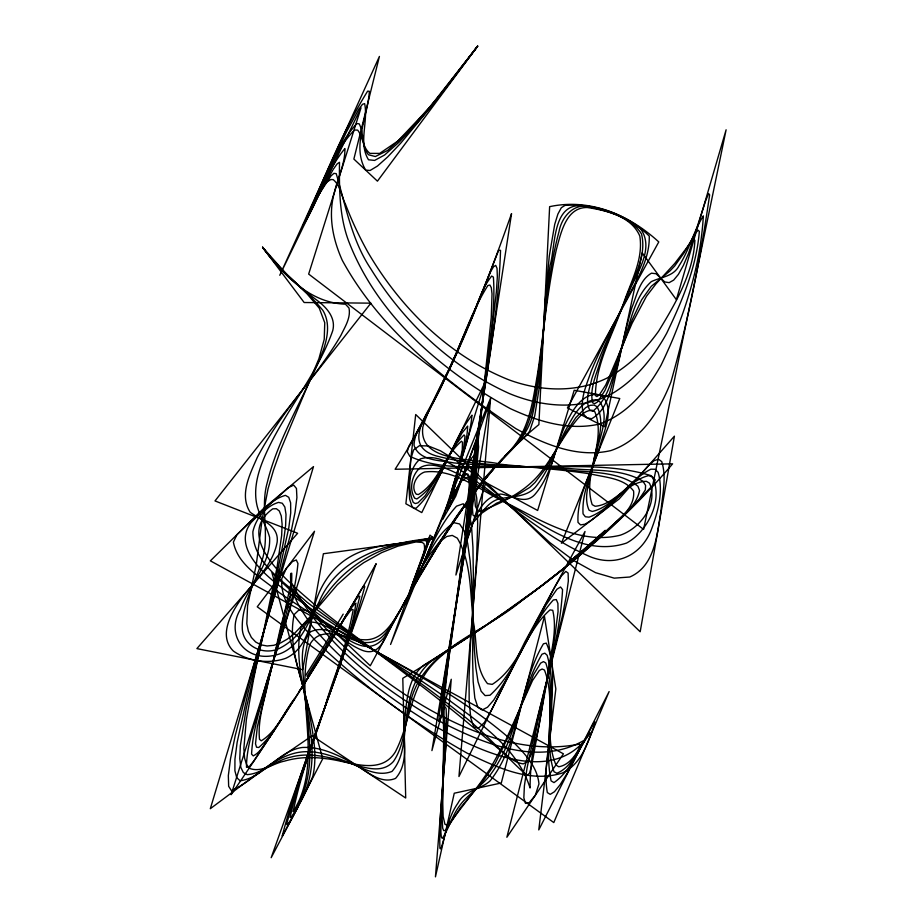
<?xml version="1.0" encoding="UTF-8"?>
<svg xmlns="http://www.w3.org/2000/svg" width="923" height="923" viewBox="0 0 923 923"><rect width="100%" height="100%" fill="white"/><g stroke="black" fill="none" stroke-linecap="round" stroke-linejoin="round"><path stroke-width="1.38" d="M472.322 316.151L490.632 271.685L493.493 266.805L495.697 265.374L497.036 268.362L497.335 276.704L496.424 291.31L490.967 338.972L471.711 483.248L468.653 515.403L468.942 522.464L470.326 524.806C480.987 516.684 486.444 500.797 501.385 498.455C513.142 496.309 526.791 496.932 535.444 487.159C548.977 470.557 555.461 449.697 565.257 430.914C572.248 418.73 579.759 400.478 596.016 399.809L599.65 401.574C609.803 416.273 599.927 435.379 596.996 451.001C592.254 471.78 581.628 492.213 583.059 513.857L585.355 516.765L589.082 517.168C614.153 507.742 627.34 480.883 650.911 469.184L655.03 469.276L658.099 472.311C663.706 491.451 657.984 512.069 651.153 530.171C640.366 556.927 613.714 567.876 587.328 555.461C548.666 538.109 516.176 510.327 482.279 485.429C463.819 474.33 443.905 451.889 420.3 458.904C408.012 468.872 407.631 488.832 413.273 502.493L415.315 503.543L417.946 502.862L425.088 495.87L434.987 480.756L462.019 432.991L467.649 426.091C466.819 452.374 453.262 477.329 449.963 503.508L450.655 503.197C459.712 488.463 462.054 469.819 472.991 456.424L474.364 458.558L474.734 465.746L471.607 498.835L444.24 683.516L441.667 705.841L441.609 710.779L444.644 719.836L445.117 726.124L440.986 823.328L440.906 832.211L441.321 837.103L442.267 838.384C449.063 828.439 451.924 816.094 459.204 806.287C467.696 794.334 480.791 786.834 489.894 775.401C516.811 739.658 519.568 692.088 541.986 654.211L544.835 653.149L547.154 655.307C558.819 696.219 542.574 739.75 551.1 780.881L553.996 782.6C571.141 770.705 577.936 748.991 589.901 732.481L590.143 733.139C553.292 789.892 474.214 748.876 430.545 723.574C387.222 696.715 345.456 665.933 312.562 626.636C301.775 611.107 289.037 593.362 290.71 573.483L291.714 573.195C292.695 602.95 279.738 631.505 273.485 660.268C266.297 691.442 253.179 721.971 251.575 754.114L253.26 755.891C260.84 752.107 264.497 743.557 269.574 737.165M468.607 325.081C476.441 308.986 480.341 290.18 491.659 276.058L493.39 277.085C496.159 317.835 486.456 358.586 482.844 399.117C479.81 437.617 469.265 476.464 472.957 515.08L475.045 516.684L478.022 515.738L496.332 503.3L518.853 494.024L529.767 487.402L535.028 482.487L545.239 469.034L565.511 433.222L575.883 417.542L585.77 407.585L590.189 405.347L594.031 405.07L597.123 406.755C605.973 424.28 596.2 444.898 593.408 462.942C591.262 478.195 582.332 495.282 589.093 510.223L592.254 511.457C614.66 506.335 626.429 480.987 648.65 475.61L652.296 477.018C663.799 499.608 647.634 531.717 626.521 543.082C582.332 557.769 540.832 523.064 504.869 502.204C485.06 489.698 465.642 476.049 443.651 467.592C436.048 465.33 427.361 463.265 420.127 467.719C411.877 474.78 408.831 488.855 414.692 498.201L416.85 498.939C439.417 484.263 445.128 453.181 464.096 434.941L464.984 436.291L463.934 445.959L451.762 498.085L453.366 496.678L464.696 472.657L469.299 466.323L470.868 467.13L471.699 471.757L471.665 480.698L466.253 532.894L443.64 696.046L442.959 710.387L444.125 743.65L441.979 815.286L442.659 828.104L443.651 830.585L445.128 830.527L447.136 828.266L460.312 807.913L484.679 778.839L495.155 763.552L510.615 731.985L533.586 674.586L540.613 663.152L543.439 661.606L545.77 662.945C557.434 697.88 542.516 736.946 553.996 771.732L556.881 773.266C570.599 767.694 576.944 751.945 585.101 740.384L584.547 740.084C535.317 768.836 475.887 740.35 430.729 716.606C375.776 683.655 322.069 642.004 292.176 583.971L290.872 584.663L289.58 589.289L282 624.64L257.332 726.816L255.509 743.811L256.548 747.215L258.752 747.503C274.096 734.42 282.761 715.221 294.46 699.046M472.288 315.816L450.459 366.316M464.915 333.376L457.623 350.094M453.989 357.755C444.298 381.153 430.349 402.797 422.838 427.049C417.9 464.223 478.379 458.062 500.554 464.257C530.76 467.396 561.115 469.38 591.158 474.03C605.569 477.572 623.994 478.022 633.582 491.013C635.635 510.765 613.207 522.256 601.761 535.49M446.894 373.93C461.304 344.867 470.488 312.943 487.852 285.542L489.882 285.045L491.301 287.688L492.028 293.883L491.255 317.512L476.026 461.131L474.122 490.321L475.414 506.415L477.318 510.038L480.041 511.307C501.904 503.07 524.852 492.051 539.978 473.43C551.354 458.985 559.926 442.636 570.576 427.684C576.367 420.853 582.101 410.562 592.093 410.193L594.827 411.739C607.011 441.552 581.952 474.71 592.22 504.662L595.116 506.254C614.856 504.869 626.394 481.771 646.365 481.321L649.504 483.179C658.803 504.05 640.043 528.648 620.164 535.225C579.782 545.147 541.605 520.699 507.05 503.15C480.895 491.255 455.074 468.249 424.707 471.999C416.296 474.653 410.239 486.871 416.238 494.174L418.384 494.543C438.483 482.637 444.09 455.881 461.488 441.229L462.492 442.29L462.25 449.824L453.389 493.136L453.793 493.655L454.704 492.663L462.054 479.222L466.196 473.961L467.834 474.007L468.988 476.706L469.369 491.855L464.719 539.667L448.278 661.71L444.275 698.919L442.705 800.818L443.132 816.451L444.909 824.204L446.455 825L450.989 821.389L479.798 783.685L489.963 769.032L505.25 741.296L532.525 680.528L539.355 670.479L542.136 669.013L544.455 670.063C556.165 700.107 543.405 735.181 555.981 764.994L558.703 766.771C569.145 765.19 576.91 754.126 580.555 744.896L579.159 744.157C527.691 754.183 475.899 735.043 431.295 710.548C395.09 690.023 361.562 664.733 332.407 635.001C318.481 622.437 309.055 605.119 294.149 593.824L291.218 594.758C279.646 620.648 276.981 649.838 269.193 677.044C265.639 697.58 257.332 718.302 259.513 739.335L261.255 740.8C276.45 731.72 283.511 713.064 294.091 699.322M446.87 373.573L429.368 409.547L408.681 446.57L407.262 451.866L409.847 456.343C443.502 472.022 483.052 465.019 519.084 466.842C562.961 467.869 608.695 462.619 651.2 475.691L655.203 479.822L653.357 484.656L629.682 509.323M300.61 801.579C312.966 779.393 313.993 753.076 309.955 728.512C306.644 694.996 293.572 660.891 300.956 627.271L305.548 622.598C332.684 616.379 360.593 666.452 384.406 637.216C396.29 618.791 405.808 598.923 417.242 580.198M443.328 381.003C437.052 403.213 395.99 444.09 436.406 455.974C477.364 466.6 520.18 465.227 562.049 469.172C587.12 473.164 616.806 469.945 637.897 486.202L639.535 490.471C636.166 508.435 617.914 518.576 606.399 531.406M432.852 402.843C458.466 353.671 478.299 301.809 498.616 250.341L500.531 250.364C497.647 347.394 470.072 442.486 465.607 539.39L467.315 538.351C474.007 521.645 479.579 497.209 500.578 494.047C512.45 495.397 526.318 505.942 536.009 493.124C554.204 470.811 555.715 440.271 570.033 415.811C576.021 404.539 588.562 388.941 602.857 396.521C615.03 411.197 603.204 432.218 599.408 448.082C591.816 472.438 576.667 496.228 578.006 522.383L580.579 524.91L585.067 524.183L591.389 520.237A1302.434 362.358 -79.7 0 0 647.646 466.553L653.807 460.808L658.48 459.192L661.733 461.627C666.833 477.664 662.333 494.843 660.96 511.146C656.899 534.832 655.065 565.995 629.774 577.013L614.199 578.144L595.577 572.687L574.071 560.769L549.831 542.586L496.978 493.955L474.653 474.687L455.881 460.369L440.502 450.839L428.376 445.971L419.423 445.694L413.585 449.974L410.827 458.835L408.924 486.744L409.662 499.112L412.004 506.415L413.792 508.158L416.158 508.169C442.728 483.029 449.951 443.571 471.999 415.165C469.23 447.251 452.143 477.629 447.886 509.669L455.362 494.636L475.899 442.082L477.987 440.929L478.61 446.94L475.449 480.341L466.496 541.443L444.009 680.816L439.383 713.975L438.817 721.094L439.429 721.89L443.386 709.429L445.024 706.822L446.109 708.541C448.324 755.21 438.494 801.706 439.925 848.375L440.859 848.929C446.074 833.515 448.243 816.67 457.993 803.102C464.638 790.065 480.364 789.834 490.09 780.893C521.357 741.388 518.345 686.158 543.439 643.804L546.301 643.135C555.969 664.237 551.481 689.516 551.677 712.221C551.723 739.011 542.689 766.009 547.327 792.58L550.212 794.357L554.481 791.715L560.088 784.758L566.999 773.589L592.728 725.097L594.874 721.913L595.185 722.628C588.205 741.55 582.067 763.794 562.269 773.036C529.502 783.304 496.355 766.978 467.257 753.214C411.993 722.201 360.524 684.139 314.939 640.112C299.79 622.829 280.107 603.665 281.746 578.756L286.384 568.372L292.429 561.565L296.271 559.949L297.956 563.515C293.756 607.23 275.873 648.361 264.313 690.462C258.221 715.833 246.533 740.961 246.499 767.313L249.025 766.967L253.571 761.325L284.999 713.825M297.725 807.406L271.177 857.698L376.134 563.653C331.703 643.043 282.484 719.64 231.131 794.703L314.512 531.256L257.252 606.803L553.8 822.578L609.122 691.569L538.767 829.904L555.842 688.927L544.466 616.345L501.304 782.981L454.254 793.226L435.448 876.85L451.255 679.27L431.918 750.618L489.732 402.324L455.754 496.159L442.648 519.522L484.863 382.791L421.776 512.588L405.878 503.762L415.696 414.508L640.181 631.782L674.413 436.164L619.102 498.974L561.415 543.232L619.771 398.528L574.187 390.267L537.648 510.477L485.81 482.614L455.916 575.017L511.55 213.628C480.145 301.902 445.867 390.048 395.113 469.265L672.602 463.842C597.585 552.323 501.512 618.952 402.797 678.267L405.705 798.014L312.112 735.758L262.674 769.644L210.317 808.698L313.497 466.6L263.182 508.827L210.386 560.838L563.434 753.837L506.865 837.265L585.009 531.475L524.91 641.831L458.95 776.531L490.598 398.055L390.579 644.462L430.026 535.132L434.283 538.755L323.385 553.742L302.721 669.683L196.887 648.604L297.633 533.275L214.99 500.924L370.896 303.159L304.152 302.513L262.582 247.26L287.734 275.527L306.978 293.699L319.277 308.167L324.758 322.738L324.227 339.364L318.931 358.689L280.915 449.316L273.52 470.084L268.074 488.705L262.144 519.418L256.248 564.899L247.572 605.73L246.81 623.763L248.391 631.274L251.368 637.424L255.648 641.993L260.99 644.865L267.116 645.973L273.727 645.327L280.592 642.962L287.491 639.004L294.333 633.605L307.867 619.298L337.403 584.628L354.663 569.145L363.72 562.672L381.695 552.612L397.905 546.151L415.719 541.951L422.284 542.459L424.026 543.797C426.657 554.285 418.88 564.241 417.138 574.441L430.072 554.192L444.055 535.859A217.886 51.711 -59.1 0 1 453.101 522.13A182.962 44.281 -59.1 0 1 477.456 488.302C493.032 462.965 522.556 447.609 531.66 418.523C543.462 368.439 542.712 316.439 550.027 265.651C555.542 247.606 552.058 205.333 579.863 205.61C601.819 207.133 623.302 215.521 640.677 228.927C656.415 251.056 631.897 279.288 625.459 300.621C613.541 326.338 600.758 351.778 591.805 378.73C589.67 388.791 584.663 400.444 589.832 410.308L592.67 411.22C612.434 396.163 613.38 366.858 622.448 345.179C630.64 323.765 633.466 297.656 651.303 281.63C660.995 276.946 673.617 276.646 679.109 265.639C689.285 250.121 693.438 231.396 703.338 215.878C700.511 267.347 683.458 318.804 661.076 365.15C646.896 390.291 627.755 413.919 599.788 423.98C569.018 431.087 538.167 421.523 510.315 408.612C441.609 371.104 377.057 315.447 348.502 240.741C339.168 215.555 339.249 188.58 339.491 162.286L337.126 163.89L333.226 169.394L310.947 208.783L323.95 179.143L346.54 131.851L358.828 109.191L362.508 104.287L364.631 103.607C368.462 121.859 358.112 142.938 368.508 159.783L374.623 160.429L384.591 155.006L399.278 142.015L419.377 120.175L445.405 88.435L477.653 46.15L428.941 108.21L397.859 141.034L379.653 153.414L369.881 153.38C362.474 147.495 363.212 137.135 357.686 130.12L354.605 130.005C339.872 144.415 331.334 164.709 324.065 183.735L330.769 179.558L333.226 179.627C340.495 185.685 341.522 196.276 345.548 204.398C351.825 220.92 359.382 236.911 367.965 252.348C400.432 307.809 448.763 355.909 509.104 379.918C540.428 391.306 576.021 393.106 606.561 378.303C627.617 367.135 644.923 350.382 658.687 331.069C675.44 303.586 693.392 273.046 694.892 240.268L693.161 240.303L690.496 242.841L674.667 263.551L656.045 283.799L646.481 296.26L632.093 323.304L605.776 384.937L599.258 394.998L596.916 396.544L595.393 395.586C595.75 363.35 613.31 333.78 623.429 303.736C630.674 281.988 643.573 259.663 639.801 236.034C631.367 216.282 606.607 210.456 587.247 207.513C565.949 207.098 560.826 233.427 556.407 249.395C547.177 290.457 543.878 332.534 537.498 374.08C533.182 398.632 530.067 425.238 514.33 445.601C506.565 455.177 497.97 464.05 489.767 473.234M429.345 409.247C424.107 421.096 414.358 431.814 414.035 445.278C419.1 461.223 440.49 460.139 453.874 462.919C492.063 466.461 530.46 466.6 568.753 468.423C593.385 471.145 620.891 468.099 642.962 481.218L645.581 485.429L645.327 489.963L638.993 499.528L611.014 527.437L578.617 556.35A299.04 97.48 -42.1 0 1 541.489 586.036A383.564 119.459 -41.9 0 1 508.458 609.999C484.217 627.029 458.962 642.546 434.306 658.953C418.361 670.04 410.712 689.123 408.081 707.756C403.097 728.732 407.078 754.31 391.987 771.432C375.396 778.008 358.828 765.421 343.391 760.529C328.761 754.472 312.735 749.441 296.791 752.707C271.339 758.129 254.171 780.258 231.477 790.723L228.65 786.281L228.339 775.597L230.519 758.741L235.169 735.827L251.737 672.405L275.1 592.924L290.791 533.171L295.025 512.415L296.906 497.543L296.456 488.463L293.687 485.117L288.576 487.517L250.121 521.933L237.003 534.625L233.381 542.124C237.949 565.88 262.513 578.352 279.496 592.774C312.055 615.329 346.471 634.978 381.095 654.153C425.803 679.236 470.776 704.814 509.681 738.504C522.406 751.276 537.174 764.902 538.963 783.95L535.282 795.349L529.294 802.572L525.475 803.391L523.849 797.795L524.391 785.877L527.091 767.751L538.72 713.652L562.372 616.068L566.434 595.266L568.337 580.994L568.118 573.068L565.822 571.406L561.438 575.94L554.977 586.636L524.16 644.923L491.878 709.302L484.39 722.478L478.391 728.351L473.857 726.909L470.788 718.025L469.172 701.457L469.057 676.859L470.499 643.769L476.603 558.473L477.687 523.814L476.764 498.247L473.741 482.337L468.596 476.533L461.281 481.114L451.855 496.228L405.751 604.53L411.266 587.143L423.276 555.035L428.422 542.805L432.241 537.013L431.987 537.532C403.755 545.516 372.061 542.066 346.702 558.934C327.896 571.452 316.451 592.474 312.574 614.395C309.424 631.47 302.756 650.703 285.692 658.33C268.535 664.272 248.241 661.456 233.369 651.061C218.278 636.109 230.692 613.807 240.649 599.708C253.94 581.432 272.989 565.234 277.177 541.997C279.104 525.233 260.978 520.145 250.214 512.288C238.988 495.028 250.006 474.122 257.217 457.543C269.689 433.833 285.334 412.027 301.729 390.902C315.597 372.973 329.453 354.951 340.922 335.361C344.971 326.846 350.925 317.916 349.009 308.051L345.479 304.186C309.297 302.929 282.923 274.235 262.582 247.26C279.657 271.235 304.486 287.814 322.912 310.44C330.134 322.485 327.769 336.803 323.546 349.448C306.355 394.409 278.827 435.275 267.312 482.417C260.286 506.577 269.089 531.683 263.297 555.888C257.471 579.944 242.103 601.634 242.253 627.005C241.78 646.642 265.028 656.715 280.915 647.6C303.044 635.855 312.689 611.176 327.665 592.462C350.279 561.945 387.464 542.159 425.272 540.52L426.738 541.57C426.691 555.381 416.942 567.749 414.565 581.248C426.622 561.299 433.614 535.825 453.978 522.706L459.585 523.964L464.188 530.898L467.684 543.393L470.119 560.78L471.676 581.859L474.399 649.665L475.876 667.871L478.068 681.901L481.125 691.2L485.106 695.607L489.998 695.25C518.553 669.267 527.529 628.263 553.35 599.985L556.327 599.581L557.907 603.4L558.057 611.545L554.458 639.812L531.521 766.448L529.467 773.278L526.918 775.47C503.612 754.622 483.098 729.908 457.473 711.287C409.027 672.509 356.243 639.685 306.921 602.084C285.807 582.851 252.706 563.965 252.879 531.74C255.752 518.691 265.489 506.254 278.538 502.389L282.288 503.243L284.849 507.039L286.003 514.353L285.622 525.51L283.673 540.59L275.516 581.605L246.199 708.691L240.326 745.876L239.784 758.66L240.845 767.451L243.372 772.586L247.133 774.662C263.078 773.509 275.169 760.31 290.745 757.125C308.42 752.383 326.811 756.491 343.933 761.544C359.485 765.398 380.334 775.966 393.452 761.463C403.755 746.384 404.424 727.336 409.039 710.156C417.115 650.115 482.96 634.32 522.695 599.8M393.659 621.894C385.918 633.109 381.764 656.922 363.304 650.703C349.171 645.373 338.003 634.712 326.95 624.79C318.804 618.283 310.393 608.776 298.971 609.953L294.183 614.533C286.695 649.227 304.982 683.089 310.047 717.021C313.474 736.485 317.35 756.768 312.793 776.37C303.967 796.861 292.983 816.509 282.196 836.03C304.463 751.541 342.225 671.263 364.758 586.682L364.054 585.47L361.355 589.359L334.172 635.451L303.782 684.416M396.59 616.61L405.405 600.861M402.463 605.846L423.149 569.745L441.079 540.67L446.744 536.494L452.27 535.409L457.312 538.155C472.611 564.149 469.611 596.385 473.903 625.367C477.341 644.612 474.549 667.687 487.529 683.655L492.224 684.381C519.453 667.167 526.214 630.663 550.027 609.895L552.739 610.311C558.115 633.236 549.047 657.326 546.912 680.343C540.763 707.26 540.336 736.462 527.783 761.417L523.226 763.886C513.2 762.525 506.15 754.322 498.374 748.634C482.141 734.777 465.827 720.99 449.166 707.641C405.255 672.463 358.955 640.377 315.147 605.061C293.456 585.77 231.35 538.674 272.747 508.838L276.369 508.711L279.3 510.973L281.284 516.003L282.103 524.079L281.665 535.375L277.05 567.46L253.548 679.42L246.349 719.675L243.857 748.576L244.595 758.175L246.591 764.682L249.741 768.444C261.624 772.978 273.127 763.275 284.619 761.094C298.106 757.114 312.401 756.733 326.257 758.741C348.502 760.84 380.091 776.439 395.298 751.968C409.616 724.636 410.1 690.981 430.614 666.66C445.313 649.388 465.988 639.178 484.321 626.417M405.416 600.677L435.114 550.466M399.521 611.349L390.406 626.682A21.171 6 -58.2 0 1 379.757 638.681C356.786 653.415 333.422 620.694 310.37 631.909C298.521 645.892 303.113 666.164 303.586 682.939C305.79 705.553 309.32 728.062 309.805 750.814C310.405 774.201 304.405 798.21 290.999 817.536L290.122 817.49C298.187 779.174 313.901 742.692 325.438 705.287C335.049 671.344 351.617 637.989 355.874 603.088C346.194 611.811 341.325 625.044 333.872 635.693M408.358 595.439L411.312 590.247M420.184 574.891L441.113 540.947M420.196 575.006L426.149 565.003M346.01 615.526L356.405 598.762L358.62 596.212L359.808 596.235C341.498 673.709 306.759 746.892 286.73 824.043L287.272 825.035L291.299 819.22L322.715 758.787L271.985 572.802L370.273 665.771C416.954 579.806 461.615 487.679 538.882 424.603L549.635 206.66C590.132 197.983 629.163 214.782 658.78 241.941L567.437 407.897L604.623 426.761L642.246 252.914L676.363 299.675L726.113 129.797L643.596 529.387L308.663 274.073L361.02 107.818L279.773 275.273L379.422 56.441L353.867 159.068L377.438 181.162L477.653 46.15L436.729 99.049L407.355 132.612L387.614 150.449L375.361 156.541L368.427 154.752C361.274 145.88 364.308 133.477 359.197 123.844L356.716 123.544C338.141 144.484 327.85 172.163 316.739 197.591L331.011 175.901L333.895 173.362L336.214 173.639C345.721 205.933 351.698 240.222 370.908 268.997C403.939 322.508 451.832 367.631 509.427 393.579C542.632 407.355 581.871 410.827 614.083 392.448C636.928 378.118 653.842 356.682 666.683 333.261C682.051 301.198 696.496 267.162 699.357 231.385L698.042 230.208L695.55 233.081L683.92 253.052L674.725 265.951L670.04 270.889L651.257 286.338L641.658 299.779L632.013 320.177L613.483 370.527L604.98 390.441L597.631 401.851L594.747 403.72L592.647 402.832C589.266 388.318 596.939 373.688 600.688 359.912C607.749 340.391 616.114 321.377 624.317 302.329C631.724 280.557 647.392 257.713 641.497 233.9C630.859 217.055 609.111 211.563 590.778 207.237C574.429 201.837 561.646 216.743 559.003 231.673C547.443 274.2 545.528 318.539 539.84 362.07C535.755 387.948 534.752 416.019 520.364 438.794C513.246 448.809 503.866 456.897 495.963 466.265M399.44 611.211C391.802 624.456 381.337 640.85 363.858 639.743C346.287 639.477 321.619 623.983 309.955 644.277C293.618 698.215 325.058 761.21 293.145 811.617C307.197 743.13 340.195 678.647 353.186 609.815L352.125 609.342L350.267 610.876L344.683 618.468L307.959 677.551M308.144 677.39L298.787 692.019M438.056 545.285L441.056 540.543M298.971 691.869L303.967 684.266M438.09 545.539L462.285 509.404M294.264 699.23L299.352 691.523M294.656 698.861L279.796 721.671M447.113 531.498L444.101 536.125L450.136 526.929M269.758 737.062L274.939 729.205M450.112 526.791L453.158 522.418M453.124 522.28L468.376 500.958A177.031 42.966 -59.1 0 1 489.836 473.603L492.917 469.969M456.158 517.826L468.319 500.647M465.296 504.996L468.342 500.797A176.801 42.92 -59.1 0 1 489.801 473.43M477.653 46.15L434.583 102.545L400.744 143.134L387.718 156.887L377.461 166.048L370.088 170.478L365.658 170.12C351.421 145.915 367.977 116.852 369.338 91.296L367.642 91.123C341.418 133.154 323.777 180.135 303.263 225.166C318.458 200.66 326.43 170.755 344.914 148.557C345.19 163.509 337.876 177.724 334.472 192.111C327.919 215.059 332.661 238.988 342.295 260.332C381.464 332.28 449.155 383.483 515.726 428.584C544.651 444.39 577.313 458.293 610.853 450.586C641.889 440.006 659.437 410.839 670.929 381.903C688.385 320.662 700.58 257.829 709.637 194.822L708.587 193.53L705.414 201.422L688.627 253.202L683.378 265.432L678.405 274.373L673.675 280.107L669.129 282.646L664.733 281.942L656.08 273.75L651.488 273.173C639.466 280.096 636.835 295.533 631.967 307.428C626.209 326.281 622.287 345.617 617.729 364.781C611.003 382.687 610.161 408.716 591.551 418.742L587.005 417.819L583.428 414.035C579.413 399.428 586.716 384.753 591.205 371.115C598.958 352.171 608.269 333.918 618.052 315.943C629.578 290.376 649.873 265.247 649.273 236.103C627.64 214.736 595.543 203.048 564.98 205.402L561.334 207.721L557.896 214.067L554.723 224.347L549.3 255.959L545.239 300.275L540.705 372.154L538.917 389.771L534.729 415.892L529.652 431.203L526.721 435.079L505.135 455.766M492.847 469.622L502.089 459.25M625.009 513.765L606.388 531.59M564.738 567.414L569.364 563.618M569.376 563.907L560.088 571.152M564.738 567.691L541.478 585.909L498.812 616.391M560.099 571.291L550.8 578.502M555.45 574.983L546.139 582.113M546.139 582.228L536.782 589.22M536.805 589.439L522.672 599.708M513.188 606.48L517.941 603.111M503.635 613.16L489.132 622.967M474.503 632.832L464.592 639.293M262.582 247.26C277.788 267.289 296.11 284.653 316.208 299.71C326.061 306.828 336.214 317.466 332.718 330.722C317.662 373.746 286.799 408.958 267.612 450.078C259.455 467.373 252.475 486.859 257.171 506.139C259.974 517.065 266.724 526.41 269.597 537.29C271.085 564.265 249.06 585.101 240.372 609.318C225.131 635.186 245.299 661.549 273.9 655.457C299.675 650.473 307.797 622.24 318.931 602.2C337.114 558.6 385.226 543.174 428.41 538.709L429.495 539.286C424.476 556.581 415.281 573.033 410.735 590.72C425.468 562.465 434.571 530.137 456.527 506.173L463.208 503.785L468.284 509.658L471.411 524.772L472.934 547.154L473.337 574.141L472.611 658.987L473.176 681.52L474.826 698.042L477.86 707.295L482.164 709.983L487.54 707.214L493.793 699.992L508.227 676.086L546.024 604.946L556.961 589.209L560.549 587.005L562.557 589.578C559.061 656.553 530.448 720.805 530.056 788C516.799 745.761 475.922 720.413 442.359 695.227C387.21 656.611 328.034 623.821 274.927 582.309C258.521 568.903 234.015 544.512 251.091 522.568C261.197 512.38 271.085 499.262 285.438 495.363L288.761 497.289L290.63 502.873L290.733 512.819L288.784 527.898L278.631 573.76L247.999 692.908L237.153 742.334L234.938 759.225L234.904 770.763L236.726 777.685L240.095 780.754C263.551 777.847 278.296 750.768 302.19 747.492C320.281 746.465 337.241 754.576 352.632 763.183C365.67 769.794 379.838 785.046 395.575 778.389C410.62 761.475 401.517 736.139 404.989 715.683C407.066 698.053 408.658 676.871 423.853 665.148A1447.772 403.397 -42.9 0 0 464.604 639.339M605.223 530.529A282.161 93.834 -42.2 0 1 568.81 562.315M343.194 614.107A854.41 271.697 -58.9 0 1 305.905 675.071M468.319 500.67A176.581 42.885 -59.1 0 1 489.755 473.257M605.223 530.333A282.68 94.054 -42.2 0 1 568.799 562.165M332.603 634.909A863.847 273.208 -58.9 0 1 307.001 676.363M600.827 534.521A282.865 94.088 -42.2 0 1 568.88 562.257"/></g></svg>
